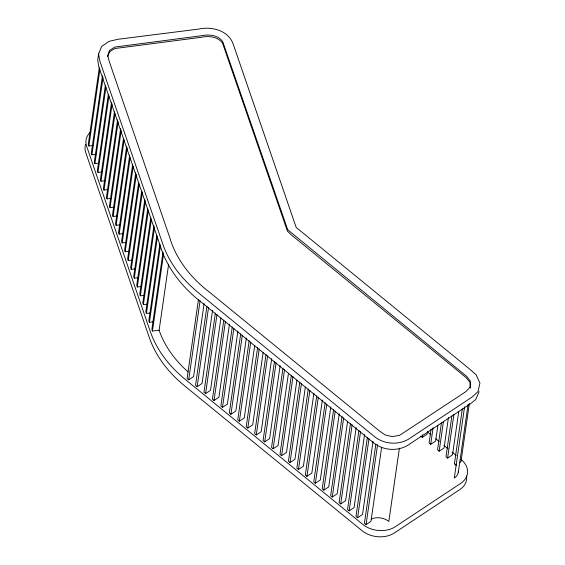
<?xml version="1.0" encoding="UTF-8"?>
<svg xmlns="http://www.w3.org/2000/svg" width="565" height="565" viewBox="0 0 565 565"><rect width="100%" height="100%" fill="white"/><g stroke="black" fill="none" stroke-linecap="round" stroke-linejoin="round"><path stroke-width="0.85" d="M470.228 387.046L470.433 381.354L466.662 376.318L287.698 229.729L222.652 41.415C217.546 34.797 208.655 34.161 201.062 35.8L114.773 47.072L109.638 50.349L107.696 55.525L109.186 61.281L169.811 237.731C176.315 259.935 191.479 278.467 209.672 292.324L379.779 431.243L385.288 435.008L392.343 436.646L399.773 435.234L465.906 391.616L470.228 387.046L470.299 387.95L470.002 382.413L465.998 377.519L291.236 234.8L287.451 231.219L222.546 43.124C217.483 36.414 208.598 35.687 200.963 37.339L114.794 48.534L109.483 51.839L107.76 56.472M99.313 67.8L88.288 144.322L88.867 146.003L93.034 145.48M88.867 146.003L99.892 69.481M102.47 75.745L91.311 153.136L91.89 154.817L96.064 154.287M91.89 154.817L103.042 77.426M105.373 85.428L94.341 161.95L94.92 163.631L98.254 163.207M94.92 163.631L105.945 87.109M108.395 94.235L97.371 170.757L97.95 172.445L102.117 171.915M97.95 172.445L108.974 95.923M111.552 102.18L100.401 179.571L100.98 181.252L105.147 180.729M100.98 181.252L112.131 103.861M114.455 111.863L103.423 188.385L104.002 190.066L107.336 189.642M104.002 190.066L115.034 113.544M117.605 119.808L106.453 197.199L107.032 198.88L111.199 198.35M107.032 198.88L118.184 121.489M120.635 128.615L109.483 206.006L110.062 207.694L114.229 207.164M110.062 207.694L121.214 130.303M123.537 138.298L112.513 214.82L113.092 216.501L117.259 215.978M113.092 216.501L124.116 139.986M126.687 146.243L115.535 223.634L116.115 225.315L120.288 224.792M116.115 225.315L127.266 147.924M129.717 155.057L118.565 232.448L119.144 234.129L122.478 233.705M119.144 234.129L130.169 157.607M132.62 164.74L121.595 241.262L122.174 242.943L126.341 242.413M122.174 242.943L133.199 166.421M135.777 172.678L124.625 250.069L125.197 251.757L129.371 251.227M125.197 251.757L136.356 174.366M138.679 182.361L127.648 258.883L128.227 260.564L131.56 260.147M128.227 260.564L139.258 184.049M141.702 191.175L130.677 267.697L131.257 269.378L135.423 268.855M131.257 269.378L142.408 191.987M144.859 199.12L133.707 276.511L134.286 278.192L138.453 277.662M134.286 278.192L145.438 200.801M147.762 208.803L136.737 285.325L137.309 287.006L140.65 286.582M137.309 287.006L148.341 210.484M150.791 217.61L139.76 294.132L140.339 295.82L144.506 295.29M140.339 295.82L151.371 219.298M153.941 225.555L142.79 302.946L143.369 304.627L147.536 304.104M143.369 304.627L154.52 227.236M156.844 235.238L145.819 311.76L146.399 313.441L149.732 313.017M146.399 313.441L157.423 236.919M159.874 244.052L148.849 320.574L149.421 322.255L153.595 321.725M149.421 322.255L160.453 245.733M163.024 251.99L151.872 329.381L152.451 331.069L159.125 330.221A129.258 94.687 8.2 0 0 188.138 371.954M152.451 331.069L163.603 253.678M159.125 330.221L168.645 264.137M198.485 299.351L187.079 378.479L188.696 379.793L193.604 376.544L204.127 303.497M188.696 379.793L200.095 300.665M206.931 306.244L195.525 385.372L197.136 386.693L202.044 383.437L212.574 310.397M197.136 386.693L208.541 307.565M215.371 313.144L203.972 392.272L205.582 393.586L210.491 390.337L220.894 318.166M205.582 393.586L216.988 314.458M223.818 320.037L212.419 399.165L214.029 400.486L218.938 397.23L229.461 324.19M214.029 400.486L225.428 321.358M232.264 326.937L220.859 406.066L222.476 407.379L227.384 404.13L237.907 331.09M222.476 407.379L233.875 328.251M240.711 333.83L229.305 412.966L230.923 414.279L235.831 411.023L246.354 337.983M230.923 414.279L242.321 335.151M249.158 340.73L237.752 419.859L239.362 421.172L244.271 417.923L254.674 345.752M239.362 421.172L250.768 342.044M257.598 347.623L246.199 426.759L247.809 428.072L252.717 424.816L263.12 352.645M247.809 428.072L259.215 348.944M266.044 354.523L254.646 433.652L256.256 434.972L261.164 431.716L271.687 358.676M256.256 434.972L267.662 355.837M274.491 361.416L263.085 440.552L264.703 441.865L269.611 438.617L280.134 365.569M264.703 441.865L276.101 362.737M282.938 368.316L271.532 447.445L273.149 448.765L278.058 445.51L288.454 373.338M273.149 448.765L284.548 369.63M291.385 375.216L279.979 454.345L281.589 455.658L286.504 452.41L296.9 380.231M281.589 455.658L292.995 376.53M299.824 382.11L288.425 461.238L290.036 462.558L294.944 459.303L305.347 387.131M290.036 462.558L301.442 383.423M308.271 389.01L296.872 468.138L298.482 469.451L303.391 466.203L313.914 393.155M298.482 469.451L309.888 390.323M316.718 395.903L305.319 475.031L306.929 476.352L311.838 473.096L322.361 400.055M306.929 476.352L318.328 397.223M325.165 402.803L313.759 481.931L315.376 483.245L320.284 479.996L330.808 406.948M315.376 483.245L326.775 404.116M333.611 409.696L322.205 488.824L323.816 490.145L328.731 486.889L339.254 413.848M323.816 490.145L335.222 411.016M342.058 416.596L330.652 495.724L332.262 497.038L337.171 493.789L347.574 421.617M332.262 497.038L343.668 417.909M350.498 423.489L339.099 502.617L340.709 503.938L345.618 500.682L356.148 427.641M340.709 503.938L352.115 424.809M358.945 430.389L347.546 509.517L349.156 510.831L354.064 507.582L364.587 434.541M349.156 510.831L360.555 431.702M367.391 437.282L355.985 516.417L357.603 517.731L362.511 514.475L373.034 441.435M357.603 517.731L369.002 438.602M375.838 444.182L364.432 523.31L366.049 524.631L370.958 521.375L381.608 447.459M366.049 524.631L377.575 444.627M399.399 448.165L388.833 521.453A13.85 10.142 8.2 0 0 371.262 519.016M420.657 436.088L422.267 437.409L422.648 434.796M427.557 431.547L427.175 434.153L422.267 437.409M431.109 429.075L429.103 442.988L430.714 444.302L435.622 441.053L437.882 425.396M430.714 444.302L433.094 427.783M441.435 422.924L437.55 449.881L439.16 451.202L444.069 447.946L448.455 417.514M439.16 451.202L443.419 421.638M451.88 415.911L445.99 456.781L447.607 458.095L452.516 454.846L458.78 411.369M447.607 458.095L453.872 414.618M456.343 465.595A13.85 10.142 8.2 0 0 454.437 463.674L462.332 408.898M464.571 406.779L454.295 478.082A13.85 10.142 8.2 0 0 458.406 471.168M458.307 472.305L468.081 404.476M469.353 403.481L460.962 461.739L459.557 462.671M98.585 53.943L99.899 61.26L163.575 246.305A143.397 105.048 8.2 0 0 176.351 269.872C183.893 279.957 193.082 288.659 202.906 296.484L374.503 436.618C384.906 444.93 400.592 445.481 411.256 437.359L472.305 396.913L478.039 391.524L479.939 383.141L476.104 374.736L469.317 368.804L296.18 227.42L233.437 44.805C229.009 30.581 212.037 26.16 198.788 29.069L117.916 39.282L108.918 41.386L101.566 46.549L98.585 53.943L97.696 59.968L98.882 67.129L160.008 245.019C166.929 268.439 182.869 288.051 202.044 302.734L374.002 443.158C384.341 451.152 399.688 451.59 410.204 443.687L470.645 403.636L475.73 399.504L479.134 391.679M427.557 432.041L430.968 434.831M435.742 438.73L439.153 441.512M443.935 445.411L448.024 448.758M452.12 452.099L456.209 455.439M454.437 463.674L456.054 464.995M460.984 459.338A23.08 16.908 8.2 0 1 460.743 483.35L395.288 526.721A23.08 16.908 8.2 0 1 362.794 524.398L185.44 379.56A138.496 101.453 8.2 0 1 150.226 331.344L86.643 146.286A23.08 16.908 8.2 0 1 90.089 132.457M85.576 144.449A23.08 16.908 8.2 0 0 85.746 152.508L149.329 337.566A138.496 101.453 8.2 0 0 184.543 385.782L361.904 530.613A23.08 16.908 8.2 0 0 394.391 532.936L459.846 489.573A23.08 16.908 8.2 0 0 466.542 475.935"/></g></svg>
